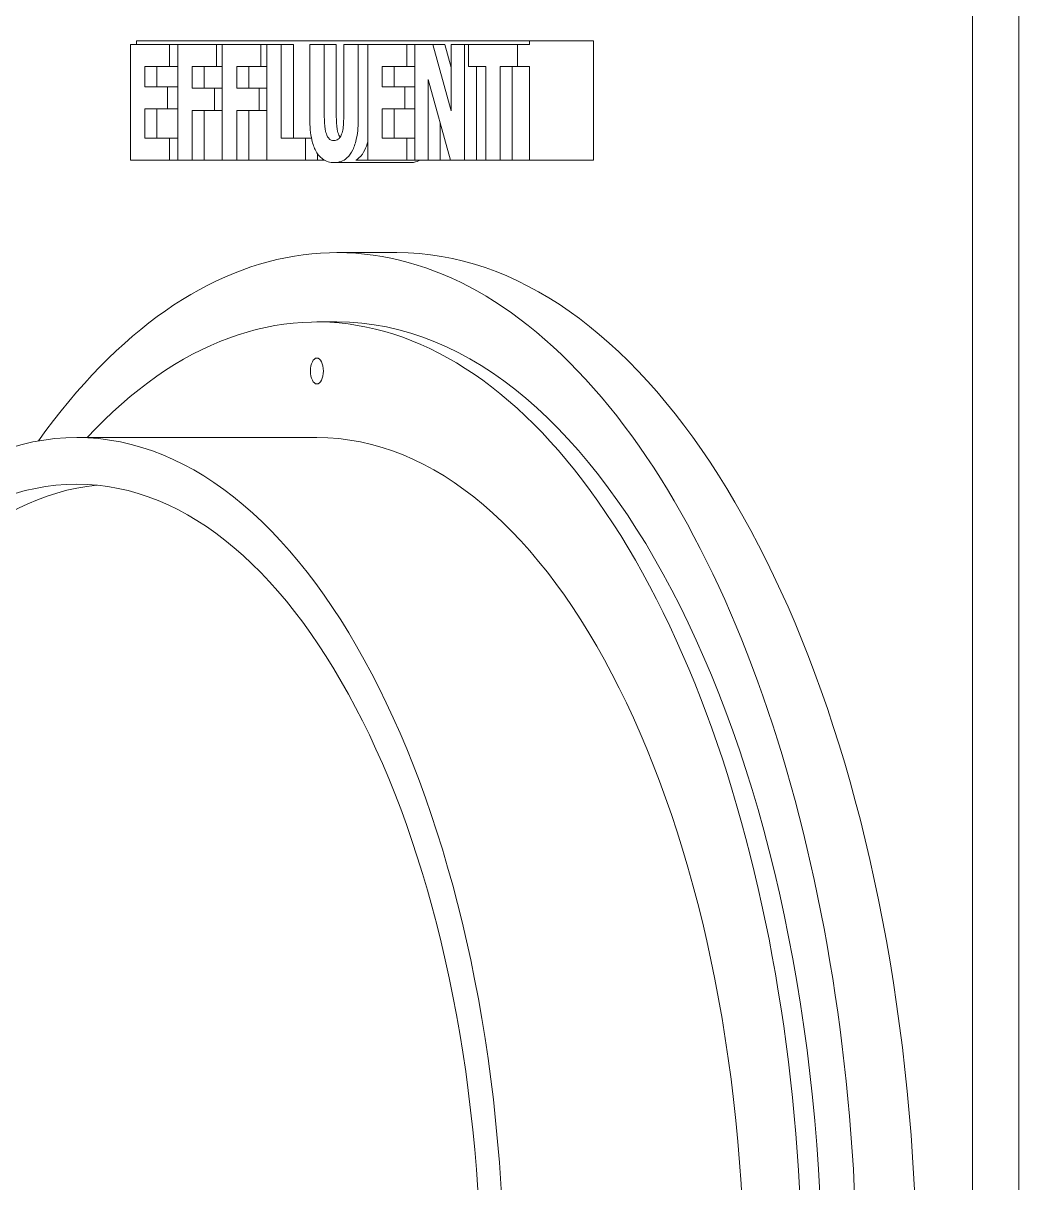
# Model space of a CAD drawing. Header units: inches. Extents: x 20 to 536, y 8 to 344.
# Drawn here: x 234.4 to 237.092, y 123.583 to 126.718 of the extents above; entities that cross this region are included whole.
import ezdxf

# ---------------------------------------------------------------- set-up
doc = ezdxf.new("R2010")
doc.units = ezdxf.units.IN
doc.header["$LTSCALE"] = 16
doc.header["$MEASUREMENT"] = 0
doc.layers.add('Visible (ANSI)', color=7, linetype='Continuous', lineweight=50)

msp = doc.modelspace()

# ---------------------------------------------------------------- linework, layer by layer
at = {"layer": 'Visible (ANSI)', "linetype": 'Continuous', "lineweight": 18}
for p, q in [((237.09245, 128.03531), (237.09245, 120.53531)), ((236.96744, 127.19156), (236.96744, 121.37906)), ((234.79614, 126.66078), (234.69037, 126.66078)), ((234.69037, 126.66078), (234.69037, 126.34778)), ((234.70661, 126.67028), (235.76911, 126.67028)), ((234.70661, 126.66078), (234.70661, 126.67028)), ((234.81815, 126.66078), (234.79614, 126.66078)), ((234.79614, 126.60117), (234.79614, 126.66078)), ((234.9229, 126.66078), (234.81815, 126.66078)), ((234.81815, 126.66078), (234.81815, 126.34778)), ((234.93857, 126.66078), (234.9229, 126.66078)), ((234.9229, 126.60117), (234.9229, 126.66078)), ((235.04333, 126.66078), (234.93857, 126.66078)), ((234.93857, 126.66078), (234.93857, 126.34778)), ((235.059, 126.66078), (235.04333, 126.66078)), ((235.04333, 126.60117), (235.04333, 126.66078)), ((235.09831, 126.66078), (235.059, 126.66078)), ((235.059, 126.66078), (235.059, 126.34778)), ((235.13079, 126.66078), (235.09831, 126.66078)), ((235.09831, 126.40738), (235.09831, 126.66078)), ((235.13079, 126.40738), (235.13079, 126.66078)), ((235.21455, 126.66078), (235.17523, 126.66078)), ((235.17523, 126.66078), (235.17523, 126.4609)), ((235.24703, 126.66078), (235.21455, 126.66078)), ((235.21455, 126.46547), (235.21455, 126.66078)), ((235.24703, 126.46547), (235.24703, 126.66078)), ((235.30637, 126.66078), (235.26706, 126.66078)), ((235.26706, 126.66078), (235.26706, 126.46547)), ((235.30637, 126.46116), (235.30637, 126.66078)), ((235.33193, 126.66078), (235.30637, 126.66078)), ((235.4377, 126.66078), (235.33193, 126.66078)), ((235.33193, 126.66078), (235.33193, 126.34778)), ((235.45971, 126.66078), (235.4377, 126.66078)), ((235.4377, 126.60117), (235.4377, 126.66078)), ((235.5079, 126.66078), (235.45971, 126.66078)), ((235.45971, 126.66078), (235.45971, 126.34778)), ((235.54038, 126.66078), (235.5079, 126.66078)), ((235.55787, 126.48145), (235.5079, 126.66078)), ((235.55787, 126.598), (235.54038, 126.66078)), ((235.59376, 126.66078), (235.55787, 126.66078)), ((235.55787, 126.66078), (235.55787, 126.48145)), ((235.60474, 126.66078), (235.59376, 126.66078)), ((235.59376, 126.34778), (235.59376, 126.66078)), ((235.73663, 126.66078), (235.60474, 126.66078)), ((235.60474, 126.66078), (235.60474, 126.60117)), ((235.76911, 126.66078), (235.73663, 126.66078)), ((235.73663, 126.60117), (235.73663, 126.66078)), ((235.76911, 126.67028), (235.76911, 126.66078)), ((235.94232, 126.67028), (235.76911, 126.67028)), ((235.94232, 126.67028), (235.94232, 126.66078)), ((235.94232, 126.66078), (235.94232, 126.34778)), ((234.72943, 126.54613), (234.72943, 126.60117)), ((234.72943, 126.60117), (234.79614, 126.60117)), ((234.76191, 126.54613), (234.76191, 126.60117)), ((234.81815, 126.60117), (234.79614, 126.60117)), ((234.85721, 126.54207), (234.85721, 126.60117)), ((234.85721, 126.60117), (234.9229, 126.60117)), ((234.88969, 126.54207), (234.88969, 126.60117)), ((234.93857, 126.60117), (234.9229, 126.60117)), ((234.97763, 126.60117), (235.04333, 126.60117)), ((234.97763, 126.54207), (234.97763, 126.60117)), ((235.01011, 126.54207), (235.01011, 126.60117)), ((235.059, 126.60117), (235.04333, 126.60117)), ((235.37099, 126.54613), (235.37099, 126.60117)), ((235.37099, 126.60117), (235.4377, 126.60117)), ((235.40347, 126.54613), (235.40347, 126.60117)), ((235.45971, 126.60117), (235.4377, 126.60117)), ((235.60474, 126.60117), (235.65103, 126.60117)), ((235.62624, 126.34778), (235.62624, 126.60117)), ((235.65103, 126.60117), (235.65103, 126.34778)), ((235.69034, 126.34778), (235.69034, 126.60117)), ((235.69034, 126.60117), (235.73663, 126.60117)), ((235.72282, 126.34778), (235.72282, 126.60117)), ((235.76911, 126.60117), (235.73663, 126.60117)), ((235.76911, 126.60117), (235.76911, 126.34778)), ((235.4956, 126.34778), (235.4956, 126.56591)), ((235.4956, 126.56591), (235.55597, 126.34778)), ((234.79094, 126.54613), (234.72943, 126.54613)), ((234.81815, 126.54613), (234.79094, 126.54613)), ((234.79094, 126.48652), (234.79094, 126.54613)), ((234.9177, 126.54207), (234.85721, 126.54207)), ((234.9177, 126.48246), (234.9177, 126.54207)), ((234.93857, 126.54207), (234.9177, 126.54207)), ((235.03813, 126.54207), (234.97763, 126.54207)), ((235.03813, 126.48246), (235.03813, 126.54207)), ((235.059, 126.54207), (235.03813, 126.54207)), ((235.4325, 126.54613), (235.37099, 126.54613)), ((235.45971, 126.54613), (235.4325, 126.54613)), ((235.4325, 126.48652), (235.4325, 126.54613)), ((234.72943, 126.40738), (234.72943, 126.48652)), ((234.72943, 126.48652), (234.79094, 126.48652)), ((234.76191, 126.40738), (234.76191, 126.48652)), ((234.81815, 126.48652), (234.79094, 126.48652)), ((234.85721, 126.34778), (234.85721, 126.48246)), ((234.85721, 126.48246), (234.9177, 126.48246)), ((234.88969, 126.34778), (234.88969, 126.48246)), ((234.93857, 126.48246), (234.9177, 126.48246)), ((234.97763, 126.34778), (234.97763, 126.48246)), ((234.97763, 126.48246), (235.03813, 126.48246)), ((235.01011, 126.34778), (235.01011, 126.48246)), ((235.059, 126.48246), (235.03813, 126.48246)), ((235.37099, 126.48652), (235.4325, 126.48652)), ((235.37099, 126.40738), (235.37099, 126.48652)), ((235.40347, 126.40738), (235.40347, 126.48652)), ((235.45971, 126.48652), (235.4325, 126.48652)), ((235.52808, 126.34778), (235.52808, 126.44856)), ((234.79614, 126.40738), (234.72943, 126.40738)), ((234.79614, 126.34778), (234.79614, 126.40738)), ((234.81815, 126.40738), (234.79614, 126.40738)), ((235.16337, 126.40738), (235.09831, 126.40738)), ((235.17983, 126.40738), (235.16337, 126.40738)), ((235.16337, 126.34778), (235.16337, 126.40738)), ((235.4377, 126.40738), (235.37099, 126.40738)), ((235.45971, 126.40738), (235.4377, 126.40738)), ((235.4377, 126.34778), (235.4377, 126.40738)), ((234.69037, 126.34778), (234.79614, 126.34778)), ((234.81815, 126.34778), (234.79614, 126.34778)), ((234.81815, 126.34778), (234.85721, 126.34778)), ((234.88969, 126.34778), (234.85721, 126.34778)), ((234.93857, 126.34778), (234.88969, 126.34778)), ((234.93857, 126.34778), (234.97763, 126.34778)), ((235.01011, 126.34778), (234.97763, 126.34778)), ((235.059, 126.34778), (235.01011, 126.34778)), ((235.059, 126.34778), (235.16337, 126.34778)), ((235.19585, 126.34778), (235.16337, 126.34778)), ((235.19585, 126.34778), (235.19585, 126.36573)), ((235.21456, 126.34778), (235.19585, 126.34778)), ((235.44648, 126.34118), (235.2408, 126.34118)), ((235.33193, 126.34778), (235.29982, 126.34778)), ((235.33193, 126.34778), (235.4377, 126.34778)), ((235.45971, 126.34778), (235.4377, 126.34778)), ((235.45971, 126.34778), (235.4956, 126.34778)), ((235.52808, 126.34778), (235.4956, 126.34778)), ((235.55597, 126.34778), (235.52808, 126.34778)), ((235.55597, 126.34778), (235.59376, 126.34778)), ((235.62624, 126.34778), (235.59376, 126.34778)), ((235.65103, 126.34778), (235.62624, 126.34778)), ((235.65103, 126.34778), (235.69034, 126.34778)), ((235.72282, 126.34778), (235.69034, 126.34778)), ((235.76911, 126.34778), (235.72282, 126.34778)), ((235.77994, 126.34778), (235.76911, 126.34778)), ((235.94232, 126.34778), (235.77994, 126.34778)), ((235.41107, 126.09778), (235.24869, 126.09778)), ((235.24869, 125.91028), (235.19456, 125.91028)), ((235.19456, 125.59778), (234.54504, 125.59778))]:
    msp.add_line(p, q, dxfattribs=at)
for centre, major_axis, start_param, end_param in [((235.24869, 123.28528), (0, 2.8125), 3.6175293, 6.8944408), ((235.19456, 123.28528), (0, 2.625), 3.0911676, 6.7761106), ((235.41107, 123.28528), (0, 2.8125), 3.6175293, 6.2831853), ((235.24869, 123.28528), (0, 2.625), 3.1415927, 6.2831853), ((235.19456, 123.28528), (0, 2.3125), 3.1415927, 6.2831853), ((234.65329, 123.28528), (0, 2.18642), 0.0495319, 3.0920608)]:
    msp.add_ellipse(centre, major_axis=major_axis, ratio=0.5, start_param=start_param, end_param=end_param, dxfattribs=at)
for centre, major_axis in [((235.19456, 125.77767), (0, -0.035)), ((234.54504, 123.28528), (0, 2.3125)), ((234.54504, 123.28528), (0, 2.18642))]:
    msp.add_ellipse(centre, major_axis=major_axis, ratio=0.5, dxfattribs=at)
for points, knots in [([(235.2408, 126.40079), (235.23818, 126.40079), (235.23551, 126.40121), (235.23072, 126.40325), (235.22856, 126.40471), (235.22445, 126.40914), (235.22262, 126.41209), (235.21971, 126.41914), (235.21808, 126.4242), (235.21507, 126.44255), (235.21455, 126.45447), (235.21455, 126.46547)], [-0.35781975, -0.35781975, -0.35781975, -0.35781975, -0.28180287, -0.28180287, -0.21609433, -0.21609433, -0.14668132, -0.14668132, -0.08378729, -0.08378729, 0, 0, 0, 0]), ([(235.26706, 126.46547), (235.26706, 126.4579), (235.26682, 126.45003), (235.26563, 126.43655), (235.26479, 126.43045), (235.26225, 126.41978), (235.26079, 126.41588), (235.25721, 126.40912), (235.25495, 126.40643), (235.24878, 126.40175), (235.24473, 126.40079), (235.2408, 126.40079)], [-0.21736344, -0.21736344, -0.21736344, -0.21736344, -0.17163752, -0.17163752, -0.13475897, -0.13475897, -0.10039019, -0.10039019, -0.05983154, -0.05983154, 0, 0, 0, 0]), ([(235.25704, 126.40935), (235.25575, 126.41117), (235.25459, 126.41331), (235.25219, 126.41914), (235.25056, 126.4242), (235.24755, 126.44255), (235.24703, 126.45447), (235.24703, 126.46547)], [-0.19313998, -0.19313998, -0.19313998, -0.19313998, -0.14668132, -0.14668132, -0.08378729, -0.08378729, 0, 0, 0, 0]), ([(235.17523, 126.4609), (235.17523, 126.4504), (235.17564, 126.4398), (235.17752, 126.42027), (235.17887, 126.41126), (235.18341, 126.39147), (235.18692, 126.38153), (235.19478, 126.3668), (235.20032, 126.35804), (235.21922, 126.34376), (235.23019, 126.34118), (235.2408, 126.34118)], [-0.82187798, -0.82187798, -0.82187798, -0.82187798, -0.6544335, -0.6544335, -0.50490958, -0.50490958, -0.30747841, -0.30747841, -0.16166829, -0.16166829, 0, 0, 0, 0]), ([(235.2408, 126.34118), (235.24714, 126.34118), (235.25358, 126.34207), (235.26523, 126.34627), (235.27058, 126.34927), (235.28286, 126.3601), (235.28784, 126.36803), (235.29602, 126.38489), (235.29946, 126.39586), (235.30517, 126.42489), (235.30637, 126.44316), (235.30637, 126.46116)], [-0.43360447, -0.43360447, -0.43360447, -0.43360447, -0.37067396, -0.37067396, -0.3160228, -0.3160228, -0.237534, -0.237534, -0.13714171, -0.13714171, 0, 0, 0, 0]), ([(235.29982, 126.34778), (235.30264, 126.34939), (235.30541, 126.35135), (235.31533, 126.3601), (235.32032, 126.36803), (235.32714, 126.38208), (235.3298, 126.38949), (235.33193, 126.39757)], [-0.34514763, -0.34514763, -0.34514763, -0.34514763, -0.3160228, -0.3160228, -0.237534, -0.237534, -0.16688831, -0.16688831, -0.16688831, -0.16688831]), ([(235.47302, 126.34778), (235.47054, 126.34637), (235.46803, 126.34523), (235.45926, 126.34207), (235.45282, 126.34118), (235.44648, 126.34118)], [0.345147629, 0.345147629, 0.345147629, 0.345147629, 0.370673963, 0.370673963, 0.433604472, 0.433604472, 0.433604472, 0.433604472])]:
    msp.add_open_spline(points, degree=3, knots=knots, dxfattribs=at)

doc.saveas('drawing.dxf')
